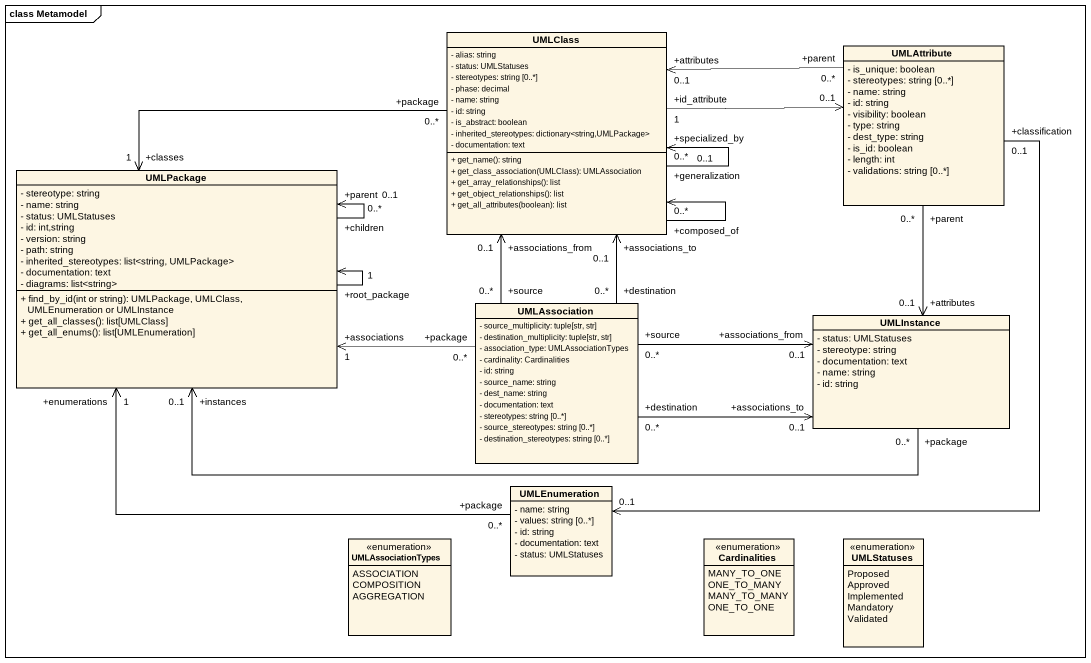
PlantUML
@startuml
mainframe class Metamodel
hide circle
hide empty members
skinparam classAttributeIconSize 0
class UMLClass {
  - alias: string
  - status: UMLStatuses
  - stereotypes: string [0..*]
  - phase: decimal
  - name: string
  - id: string
  - is_abstract: boolean
  - inherited_stereotypes: dictionary<string,UMLPackage>
  - documentation: text
  + get_name(): string
  + get_class_association(UMLClass): UMLAssociation
  + get_array_relationships(): list
  + get_object_relationships(): list
  + get_all_attributes(boolean): list
}
class UMLAttribute {
  - is_unique: boolean
  - stereotypes: string [0..*]
  - name: string
  - id: string
  - visibility: boolean
  - type: string
  - dest_type: string
  - is_id: boolean
  - length: int
  - validations: string [0..*]
}
class UMLPackage {
  - stereotype: string
  - name: string
  - status: UMLStatuses
  - id: int,string
  - version: string
  - path: string
  - inherited_stereotypes: list<string, UMLPackage>
  - documentation: text
  - diagrams: list<string>
  + find_by_id(int or string): UMLPackage, UMLClass, UMLEnumeration or UMLInstance
  + get_all_classes(): list[UMLClass]
  + get_all_enums(): list[UMLEnumeration]
}
class UMLAssociation {
  - source_multiplicity: tuple[str, str]
  - destination_multiplicity: tuple[str, str]
  - association_type: UMLAssociationTypes
  - cardinality: Cardinalities
  - id: string
  - source_name: string
  - dest_name: string
  - documentation: text
  - stereotypes: string [0..*]
  - source_stereotypes: string [0..*]
  - destination_stereotypes: string [0..*]
}
class UMLInstance {
  - status: UMLStatuses
  - stereotype: string
  - documentation: text
  - name: string
  - id: string
}
class UMLEnumeration {
  - name: string
  - values: string [0..*]
  - id: string
  - documentation: text
  - status: UMLStatuses
}
enum UMLAssociationTypes {
  ASSOCIATION
  COMPOSITION
  AGGREGATION
}
enum Cardinalities {
  MANY_TO_ONE
  ONE_TO_MANY
  MANY_TO_MANY
  ONE_TO_ONE
}
enum UMLStatuses {
  Proposed
  Approved
  Implemented
  Mandatory
  Validated
}
UMLClass "+generalization\n0..*" --> "+specialized_by\n0..1" UMLClass
UMLClass "+composed_of\n0..*" --> UMLClass
UMLClass "+id_attribute\n1" -right-> "0..1" UMLAttribute
UMLClass "+package\n0..*" -left-> "+classes\n1" UMLPackage
UMLAttribute "+parent\n0..*" -left-> "+attributes\n0..1" UMLClass
UMLAttribute "+parent\n0..*" --> "+attributes\n0..1" UMLInstance
UMLAttribute "+classification\n0..1" --> "0..1" UMLEnumeration
UMLPackage "+children\n0..*" --> "+parent\n0..1" UMLPackage
UMLPackage "+root_package\n1" --> UMLPackage
UMLAssociation "+source\n0..*" -up-> "+associations_from\n0..1" UMLClass
UMLAssociation "+destination\n0..*" -up-> "+associations_to\n0..1" UMLClass
UMLAssociation "+package\n0..*" -left-> "+associations\n1" UMLPackage
UMLAssociation "+source\n0..*" -right-> "+associations_from\n0..1" UMLInstance
UMLAssociation "+destination\n0..*" -right-> "+associations_to\n0..1" UMLInstance
UMLInstance "+package\n0..*" -left-> "+instances\n0..1" UMLPackage
UMLEnumeration "+package\n0..*" -up-> "+enumerations\n1" UMLPackage
@enduml
